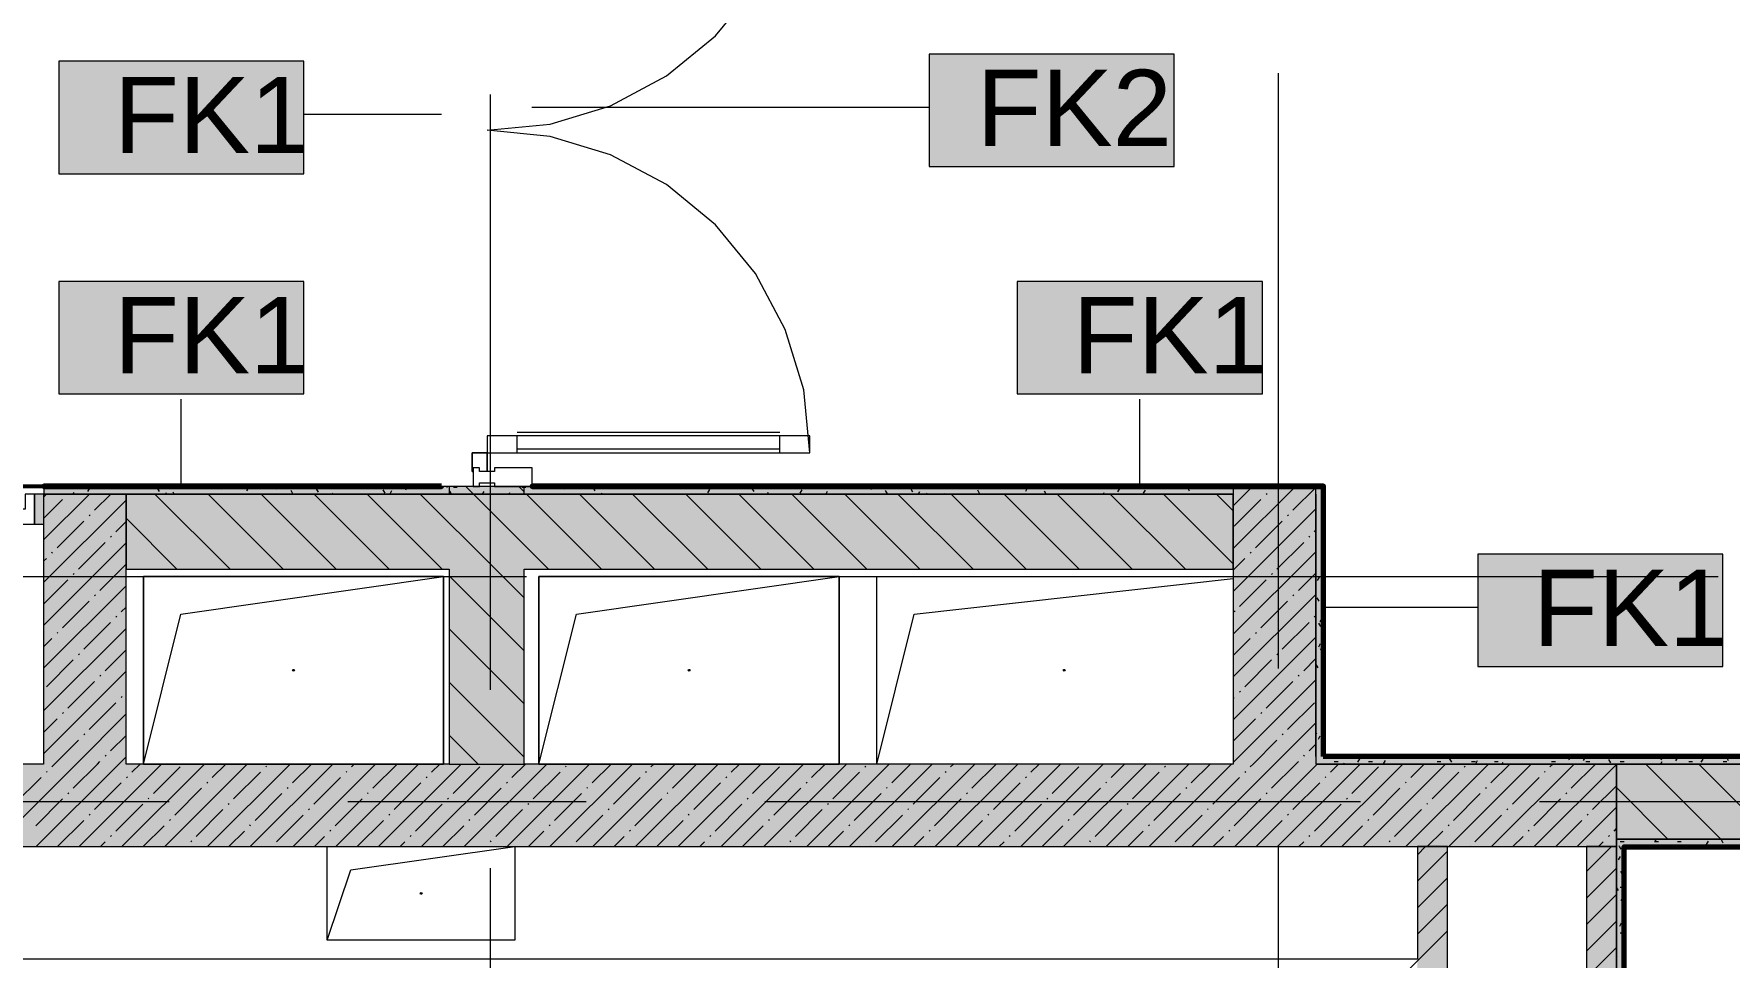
# Model space of a CAD drawing. Header units: millimetres. Extents: x -3817 to 677485, y -22715 to 103890.
# Drawn here: x 424672 to 429189, y 12004 to 14466 of the extents above; entities that cross this region are included whole.
import ezdxf

# ---------------------------------------------------------------- set-up
doc = ezdxf.new("R2010")
doc.units = ezdxf.units.MM
doc.layers.add('PDF _Геометрия', color=7, linetype='Continuous', true_color=0x1d1d1d)
doc.layers.add('PDF _Сплошная заливка', color=7, linetype='Continuous', true_color=0xffffff)
doc.layers.add('PDF _Текст', color=7, linetype='Continuous')
doc.styles.add('PDF GOST-Common', font='arial.ttf')

msp = doc.modelspace()

# ---------------------------------------------------------------- hatches: boundary and pattern name
at = {"layer": 'PDF _Сплошная заливка', "transparency": 33554559}
h = msp.add_hatch(color=256, dxfattribs=at)
h.paths.add_polyline_path([(425778.6, 13239), (425978.6, 13239), (425978.6, 13259), (425778.6, 13259)], flags=0)
h.paths.add_polyline_path([(425778.6, 15159), (425978.6, 15159), (425978.6, 15319), (425778.6, 15319), (425778.6, 15309)], flags=0)
h = msp.add_hatch(color=256, dxfattribs=at)
h.paths.add_polyline_path([(427867.6, 13239), (427867.6, 13259), (424698.8, 13259), (424698.8, 13239), (427370.9, 13239)], flags=0)
h.paths.add_polyline_path([(423998.8, 13239), (423998.8, 13259), (423818.6, 13259), (423818.6, 13239)], flags=0)
for points in [[(424917.6, 12519), (424917.6, 13239), (424698.8, 13239), (424698.8, 12519), (424785, 12519)], [(427370.9, 13039), (427867.6, 13039), (427867.6, 13239), (424917.6, 13239), (424917.6, 13039), (425978.6, 13039)], [(424785, 12299), (428888.6, 12299), (428888.6, 12519), (421488.6, 12519), (421488.6, 12299), (422199.1, 12299)], [(428358.6, 7319), (428438.6, 7319), (428438.6, 12299), (428358.6, 12299), (428358.6, 10137.9)], [(428808.6, 7319), (428888.6, 7319), (428888.6, 12299), (428808.6, 12299), (428808.6, 10137.9)], [(428888.6, 7078), (428908.6, 7078), (428908.6, 12299), (428888.6, 12299), (428888.6, 7079)]]:
    msp.add_hatch(color=256, dxfattribs=at).paths.add_polyline_path(points)
h = msp.add_hatch(color=256, dxfattribs=at)
h.paths.add_polyline_path([(433154.7, 12519), (433154.7, 12539), (432373.6, 12539), (432373.6, 12519), (432542.6, 12519)], flags=0)
h.paths.add_polyline_path([(434628.6, 12519), (434628.6, 12539), (433388.6, 12539), (433388.6, 12519), (434408.6, 12519)], flags=0)
h.paths.add_polyline_path([(430923.6, 12519), (430923.6, 12539), (428087.6, 12539), (428087.6, 12519), (429956.7, 12519)], flags=0)
h = msp.add_hatch(color=256, dxfattribs=at)
h.paths.add_polyline_path([(434388.6, 12319), (434408.6, 12319), (434408.6, 12519), (432373.6, 12519), (432373.6, 12319), (433388.6, 12319)], flags=0)
h.paths.add_polyline_path([(429956.7, 12319), (430923.6, 12319), (430923.6, 12519), (428888.6, 12519), (428888.6, 12319)], flags=0)
h = msp.add_hatch(color=256, dxfattribs=at)
h.paths.add_polyline_path([(432542.6, 12299), (434388.6, 12299), (434388.6, 12319), (432373.6, 12319), (432373.6, 12299)], flags=0)
h.paths.add_polyline_path([(428908.6, 12299), (430923.6, 12299), (430923.6, 12319), (428888.6, 12319), (428888.6, 12299)], flags=0)

# ---------------------------------------------------------------- linework, layer by layer
at = {"layer": 'PDF _Геометрия', "color": 253, "lineweight": 9, "true_color": 0xaaaaaa}
msp.add_lwpolyline([(428468.6, 15302), (428468.6, 15299), (428468.6, 14824), (428591.6, 14840.2), (428706.1, 14887.6), (428804.5, 14963.1), (428880, 15061.5), (428927.5, 15176.1), (428943.6, 15299, 0.414213), (429843.6, 14399), (429843.6, 15299), (429893.6, 15299), (429893.6, 15302)], format="xyb", dxfattribs=at)
for points in [[(425842.6, 13299), (425839.6, 13299), (425839.6, 13349), (425879.6, 13349), (426739.6, 13349), (426723.1, 13516.8), (426674.2, 13678.1), (426594.7, 13826.8), (426487.8, 13957.1), (426357.4, 14064.1), (426208.7, 14143.5), (426047.4, 14192.5), (425879.6, 14209), (426047.4, 14225.5), (426208.7, 14274.5), (426357.4, 14353.9), (426487.8, 14460.9), (426594.7, 14591.2), (426674.2, 14739.9), (426723.1, 14901.2), (426739.6, 15069), (425879.6, 15069), (425879.6, 15119)], [(427988.6, 12773.8), (427988.6, 14361.3)], [(425888.6, 12717.2), (425888.6, 14304.7)], [(426659.6, 13403), (425959.6, 13403)], [(425959.6, 13349), (425959.6, 13394)], [(426659.6, 13349), (426659.6, 13394)], [(425879.6, 13299), (425879.6, 13349)], [(426659.6, 13359), (425959.6, 13359)], [(424397.2, 13019), (425984.7, 13019)], [(426461, 13019), (427096, 13019)], [(427572.2, 13019), (429159.7, 13019)], [(423444.7, 12419), (425032.2, 12419)], [(425508.5, 12419), (426143.5, 12419)], [(426619.7, 12419), (428207.2, 12419)], [(428683.5, 12419), (429318.5, 12419)], [(427988.6, 11662.5), (427988.6, 12297.5)], [(425888.6, 11605.9), (425888.6, 12240.9)]]:
    msp.add_lwpolyline(points, dxfattribs=at)
at = {"layer": 'PDF _Геометрия', "color": 7, "lineweight": 9}
for points in [[(427710.3, 14412.3), (427057.2, 14412.3), (427057.2, 14112.3), (427710.3, 14112.3)], [(425391.3, 14393.4), (424738.1, 14393.4), (424738.1, 14093.4), (425391.3, 14093.4)], [(425391.3, 13806.1), (424738.1, 13806.1), (424738.1, 13506.1), (425391.3, 13506.1)], [(427945.3, 13806.1), (427292.2, 13806.1), (427292.2, 13506.1), (427945.3, 13506.1)], [(429172.2, 13078.9), (428519.1, 13078.9), (428519.1, 12778.9), (429172.2, 12778.9)], [(425763.6, 13019), (425763.6, 12519), (424963.6, 12519), (424963.6, 13019)], [(425763.6, 13019), (424963.6, 13019), (424963.6, 12519), (425763.6, 12519)], [(426817.6, 13019), (426817.6, 12519), (426017.6, 12519), (426017.6, 13019)], [(426817.6, 13019), (426017.6, 13019), (426017.6, 12519), (426817.6, 12519)], [(425953.6, 12299), (425953.6, 12049), (425453.6, 12049), (425453.6, 12299)], [(428888.6, 12319), (430923.6, 12319)]]:
    msp.add_lwpolyline(points, close=True, dxfattribs=at)
for points in [[(425758.1, 14251.5), (425391.3, 14251.5)], [(425999.1, 14270.4), (427057.2, 14270.4)], [(425064.7, 13259.5), (425064.7, 13492.2)], [(427618.7, 13259.5), (427618.7, 13492.2)], [(427867.6, 13259), (427867.6, 13239)], [(428087.6, 13239), (428087.6, 13106.5), (428087.6, 12539), (428087.6, 13106.5), (428087.6, 13239), (428087.6, 13259)], [(424963.6, 12519), (425063.6, 12919), (425763.6, 13019)], [(426017.6, 12519), (426117.6, 12919), (426817.6, 13019)], [(427867.6, 12519), (426917.6, 12519), (426917.6, 13019), (427867.6, 13019)], [(426917.6, 12519), (427017.6, 12919), (427867.6, 13013.4)], [(428108.1, 12937), (428519.1, 12937)], [(425778.6, 12519), (425978.6, 12519)], [(428087.6, 12539), (428087.6, 12519), (428888.6, 12519), (430923.6, 12519), (428888.6, 12519), (428087.6, 12519)], [(430923.6, 12539), (428108.6, 12539)], [(425453.6, 12049), (425516.1, 12236.5), (425953.6, 12299)], [(428908.6, 12299), (430923.6, 12299)]]:
    msp.add_lwpolyline(points, dxfattribs=at)
at = {"layer": 'PDF _Геометрия', "color": 253, "lineweight": 9, "true_color": 0xaaaaaa}
for points in [[(425879.6, 13394), (425879.6, 13349), (426739.6, 13349), (426739.6, 13394), (425879.6, 13394), (425879.6, 13349), (426739.6, 13349), (426739.6, 13394)], [(425879.6, 13349), (425839.6, 13349), (425839.6, 13299), (425842.6, 13299), (425839.6, 13299), (425839.6, 13349), (425879.6, 13349), (425879.6, 13299)]]:
    msp.add_lwpolyline(points, close=True, dxfattribs=at)
at = {"layer": 'PDF _Геометрия', "color": 253, "lineweight": 13, "true_color": 0xaaaaaa}
msp.add_lwpolyline([(425842.6, 13299), (425839.6, 13299), (425839.6, 13349), (425879.6, 13349), (425879.6, 13299), (425859.6, 13299)], dxfattribs=at)
at = {"layer": 'PDF _Геометрия', "color": 7, "lineweight": 20}
msp.add_lwpolyline([(425859.6, 13259), (425859.6, 13269), (425899.6, 13269), (425899.6, 13259), (425999.6, 13259), (425999.6, 13309), (425899.6, 13309), (425899.6, 13299), (425859.6, 13299), (425859.6, 13309), (425842.6, 13309), (425842.6, 13259)], close=True, dxfattribs=at)
at = {"layer": 'PDF _Геометрия', "color": 9, "lineweight": 9, "true_color": 0xc0c0c0}
for points in [[(423998.8, 13159), (424697.6, 13159), (424697.6, 12519), (423818.6, 12519), (423818.6, 13239), (423818.6, 13159), (423998.8, 13159), (423998.8, 13239)], [(424088.8, 13259), (424698.8, 13259), (424698.8, 13239)], [(428087.6, 13259), (427867.6, 13259), (424698.8, 13259), (424698.8, 13239), (427867.6, 13239), (427867.6, 12519), (425978.6, 12519), (425978.6, 13039), (427867.6, 13039), (427867.6, 13239), (424917.6, 13239), (424917.6, 13039), (425778.6, 13039), (425778.6, 12519), (424917.6, 12519), (424917.6, 13239), (424697.6, 13239)], [(428107.6, 12540), (428107.6, 13259), (428087.6, 13259), (427867.6, 13259)], [(428048.6, 7091), (428048.6, 7079), (428868.6, 7079), (428868.6, 7099), (428888.6, 7099), (428888.6, 7319), (428888.6, 12299), (428808.6, 12299), (428808.6, 7319), (428438.6, 7319), (428438.6, 12299), (428358.6, 12299), (428358.6, 11999), (421568.6, 11999), (421568.6, 12299), (428888.6, 12299), (428888.6, 12519), (428888.6, 12319), (428888.6, 12299), (428888.6, 7079)], [(428888.6, 7078), (428908.6, 7078), (428908.6, 12299)]]:
    msp.add_lwpolyline(points, dxfattribs=at)
at = {"layer": 'PDF _Геометрия', "color": 231, "lineweight": 53, "true_color": 0xff80c0}
for points in [[(424088.8, 13260), (424698.8, 13260)], [(424698.8, 13259), (424088.8, 13259)]]:
    msp.add_lwpolyline(points, dxfattribs=at)
at = {"layer": 'PDF _Геометрия', "color": 253, "lineweight": 13, "true_color": 0xaaaaaa}
for points in [[(424648.8, 13239), (424648.8, 13199), (424638.8, 13199), (424638.8, 13159), (424673.8, 13159), (424673.8, 13239)], [(424673.8, 13159), (424698.8, 13159), (424698.8, 13239), (424673.8, 13239)]]:
    msp.add_lwpolyline(points, close=True, dxfattribs=at)
at = {"layer": 'PDF _Геометрия', "lineweight": 9}
for points in [[(424697.6, 13116.8), (424819.9, 13239)], [(424698.8, 13231.9), (424705.8, 13239)], [(424762.2, 13238.4), (424762.8, 13239)], [(424833.5, 13195.6), (424876.9, 13239)], [(425194.5, 13039), (424994.5, 13239)], [(425335.9, 13039), (425135.9, 13239)], [(425477.3, 13039), (425277.3, 13239)], [(425618.8, 13039), (425418.8, 13239)], [(425760.2, 13039), (425560.2, 13239)], [(425978.6, 12962), (425901.6, 13039), (425701.6, 13239)], [(426043, 13039), (425843, 13239), (425823, 13259)], [(425978.6, 13244.8), (425964.5, 13259)], [(426184.5, 13039), (425984.5, 13239)], [(426325.9, 13039), (426125.9, 13239)], [(426467.3, 13039), (426267.3, 13239)], [(426608.7, 13039), (426408.7, 13239)], [(426750.1, 13039), (426550.1, 13239)], [(426891.6, 13039), (426691.6, 13239)], [(427033, 13039), (426833, 13239)], [(427174.4, 13039), (426974.4, 13239)], [(427315.8, 13039), (427115.8, 13239)], [(427457.2, 13039), (427257.2, 13239)], [(427598.7, 13039), (427398.7, 13239)], [(427740.1, 13039), (427540.1, 13239)], [(427867.6, 13052.9), (427681.5, 13239)], [(427867.6, 13194.3), (427822.9, 13239)], [(427867.6, 13207.4), (427919.2, 13259)], [(427867.6, 13093.4), (428033.3, 13259)], [(427955.6, 13238.4), (427958, 13240.8)], [(427969.9, 13252.6), (427976.2, 13259)], [(428026.9, 13195.6), (428087.6, 13256.4)], [(424697.6, 13002.7), (424917.6, 13222.7)], [(424698.8, 13174.9), (424748, 13224.1)], [(427867.6, 12979.3), (428087.6, 13199.3)], [(427870.1, 13152.9), (427941.4, 13224.1)], [(424733.7, 13095.8), (424805, 13167.1)], [(424819.3, 13181.4), (424821.6, 13183.7)], [(424890.5, 13138.6), (424917.6, 13165.7)], [(425053.1, 13039), (424917.6, 13174.4)], [(427927.1, 13095.8), (427998.4, 13167.1)], [(428012.6, 13181.4), (428015, 13183.7)], [(424697.6, 12888.7), (424917.6, 13108.7)], [(424790.7, 13038.8), (424862, 13110.1)], [(424876.3, 13124.3), (424878.7, 13126.7)], [(427984.1, 13038.8), (428055.4, 13110.1)], [(428069.7, 13124.3), (428072, 13126.7)], [(428083.9, 13138.6), (428087.6, 13142.3)], [(424697.6, 13059.7), (424705.2, 13067.3)], [(424719.5, 13081.6), (424721.8, 13083.9)], [(427867.6, 12865.3), (428087.6, 13085.3)], [(427867.6, 13036.4), (427898.6, 13067.3)], [(427912.8, 13081.6), (427915.2, 13083.9)], [(424697.6, 12945.7), (424762.2, 13010.3)], [(424776.5, 13024.5), (424778.9, 13026.9)], [(424847.8, 12981.8), (424917.6, 13051.6)], [(425978.6, 12820.6), (425778.6, 13020.6)], [(427884.3, 12939), (427955.6, 13010.3)], [(427969.9, 13024.5), (427972.2, 13026.9)], [(428041.2, 12981.8), (428087.6, 13028.3)], [(424697.6, 12774.6), (424917.6, 12994.6)], [(424833.5, 12967.5), (424835.9, 12969.9)], [(427867.6, 12751.2), (428087.6, 12971.2)], [(428026.9, 12967.5), (428029.3, 12969.9)], [(424748, 12882), (424819.3, 12953.3)], [(424904.8, 12924.8), (424917.6, 12937.6)], [(427870.1, 12924.8), (427872.4, 12927.1)], [(427941.4, 12882), (428012.6, 12953.3)], [(424697.6, 12660.6), (424917.6, 12880.6)], [(424805, 12825), (424876.3, 12896.2)], [(424890.5, 12910.5), (424892.9, 12912.9)], [(425978.6, 12679.1), (425778.6, 12879.1)], [(427998.4, 12825), (428069.7, 12896.2)], [(428083.9, 12910.5), (428086.3, 12912.9)], [(424697.6, 12831.6), (424719.5, 12853.5)], [(424733.7, 12867.7), (424736.1, 12870.1)], [(427867.6, 12637.2), (428087.6, 12857.2)], [(427867.6, 12808.3), (427912.8, 12853.5)], [(427927.1, 12867.7), (427929.5, 12870.1)], [(424705.2, 12725.2), (424776.5, 12796.5)], [(424790.7, 12810.7), (424793.1, 12813.1)], [(424862, 12767.9), (424917.6, 12823.5)], [(427898.6, 12725.2), (427969.9, 12796.5)], [(427984.1, 12810.7), (427986.5, 12813.1)], [(428055.4, 12767.9), (428087.6, 12800.2)], [(424697.6, 12546.5), (424917.6, 12766.5)], [(424762.2, 12668.1), (424833.5, 12739.4)], [(424847.8, 12753.7), (424850.1, 12756.1)], [(427867.6, 12523.1), (428087.6, 12743.1)], [(427955.6, 12668.1), (428026.9, 12739.4)], [(428041.2, 12753.7), (428043.5, 12756.1)], [(424904.8, 12696.7), (424907.2, 12699)], [(425978.6, 12537.7), (425778.6, 12737.7)], [(427867.6, 12694.2), (427870.1, 12696.7)], [(427884.3, 12710.9), (427886.7, 12713.3)], [(424564.2, 12299), (424784.2, 12519), (424917.6, 12652.5)], [(424748, 12653.9), (424750.4, 12656.3)], [(424819.3, 12611.1), (424890.5, 12682.4)], [(427941.4, 12653.9), (427943.7, 12656.3)], [(428012.6, 12611.1), (428083.9, 12682.4)], [(424697.6, 12603.5), (424733.7, 12639.6)], [(427757.5, 12299), (427977.5, 12519), (428087.6, 12629.1)], [(427867.6, 12580.2), (427927.1, 12639.6)], [(424719.5, 12511.3), (424727.1, 12519), (424790.7, 12582.6)], [(424805, 12596.9), (424807.4, 12599.2)], [(424876.3, 12554.1), (424917.6, 12595.4)], [(425855.9, 12519), (425778.6, 12596.3)], [(427912.8, 12511.3), (427920.5, 12519), (427984.1, 12582.6)], [(427998.4, 12596.9), (428000.8, 12599.2)], [(428069.7, 12554.1), (428087.6, 12572.1)], [(424678.2, 12299), (424898.2, 12519), (424917.6, 12538.4)], [(424776.5, 12454.3), (424841.2, 12519), (424847.8, 12525.6)], [(424792.3, 12299), (425012.3, 12519)], [(424862, 12539.8), (424864.4, 12542.2)], [(424906.3, 12299), (425126.3, 12519)], [(424933.3, 12497.1), (424955.2, 12519)], [(425020.4, 12299), (425240.4, 12519)], [(425134.4, 12299), (425354.4, 12519)], [(425147.2, 12482.8), (425183.3, 12519)], [(425248.5, 12299), (425468.5, 12519)], [(425289.7, 12511.3), (425292.1, 12513.7)], [(425361, 12468.6), (425411.4, 12519)], [(425362.5, 12299), (425582.5, 12519)], [(425476.6, 12299), (425696.6, 12519)], [(425517.8, 12511.3), (425525.5, 12519)], [(425574.8, 12454.3), (425639.5, 12519)], [(425590.6, 12299), (425810.6, 12519)], [(425704.7, 12299), (425924.7, 12519)], [(425731.7, 12497.1), (425753.6, 12519)], [(425818.7, 12299), (426038.7, 12519)], [(425932.8, 12299), (426152.8, 12519)], [(425945.5, 12482.8), (425981.7, 12519)], [(426046.8, 12299), (426266.8, 12519)], [(426088.1, 12511.3), (426090.4, 12513.7)], [(426159.3, 12468.6), (426209.8, 12519)], [(426160.9, 12299), (426380.9, 12519)], [(426274.9, 12299), (426494.9, 12519)], [(426316.2, 12511.3), (426323.8, 12519)], [(426373.2, 12454.3), (426437.9, 12519)], [(426389, 12299), (426609, 12519)], [(426503, 12299), (426723, 12519)], [(426530, 12497.1), (426551.9, 12519)], [(426617.1, 12299), (426837.1, 12519)], [(426731.1, 12299), (426951.1, 12519)], [(426743.8, 12482.8), (426780, 12519)], [(426845.2, 12299), (427065.2, 12519)], [(426886.4, 12511.3), (426888.8, 12513.7)], [(426957.7, 12468.6), (427008.1, 12519)], [(426959.2, 12299), (427179.2, 12519)], [(427073.3, 12299), (427293.3, 12519)], [(427114.5, 12511.3), (427122.2, 12519)], [(427171.5, 12454.3), (427236.2, 12519)], [(427187.3, 12299), (427407.3, 12519)], [(427301.4, 12299), (427521.3, 12519)], [(427328.3, 12497.1), (427350.3, 12519)], [(427415.4, 12299), (427635.4, 12519)], [(427529.4, 12299), (427749.4, 12519)], [(427542.2, 12482.8), (427578.4, 12519)], [(427643.5, 12299), (427863.5, 12519)], [(427684.7, 12511.3), (427687.1, 12513.7)], [(427756, 12468.6), (427806.5, 12519)], [(427871.6, 12299), (428091.6, 12519)], [(427969.9, 12454.3), (428034.6, 12519), (428041.2, 12525.6)], [(427985.6, 12299), (428205.6, 12519)], [(428055.4, 12539.8), (428057.8, 12542.2)], [(428099.7, 12299), (428319.7, 12519)], [(428126.7, 12497.1), (428148.6, 12519)], [(428213.7, 12299), (428433.7, 12519)], [(428327.8, 12299), (428547.8, 12519)], [(428340.5, 12482.8), (428376.7, 12519)], [(428441.8, 12299), (428661.8, 12519)], [(428483.1, 12511.3), (428485.5, 12513.7)], [(428554.4, 12468.6), (428604.8, 12519)], [(428555.9, 12299), (428775.9, 12519)], [(428669.9, 12299), (428888.6, 12517.7)], [(428711.2, 12511.3), (428718.9, 12519)], [(428768.2, 12454.3), (428832.9, 12519)], [(429167.2, 12319), (428967.2, 12519)], [(429308.6, 12319), (429108.6, 12519)], [(424619.7, 12411.5), (424691, 12482.8)], [(424705.2, 12497.1), (424707.6, 12499.4)], [(424833.5, 12397.3), (424904.8, 12468.6)], [(424919.1, 12482.8), (424921.4, 12485.2)], [(424990.3, 12440), (425061.6, 12511.3)], [(425132.9, 12468.6), (425135.3, 12470.9)], [(425204.2, 12425.8), (425275.5, 12497.1)], [(425418, 12411.5), (425489.3, 12482.8)], [(425503.6, 12497.1), (425505.9, 12499.4)], [(425631.9, 12397.3), (425703.1, 12468.6)], [(425717.4, 12482.8), (425719.8, 12485.2)], [(425788.7, 12440), (425860, 12511.3)], [(425931.2, 12468.6), (425933.6, 12470.9)], [(426002.5, 12425.8), (426073.8, 12497.1)], [(426216.4, 12411.5), (426287.6, 12482.8)], [(426301.9, 12497.1), (426304.3, 12499.4)], [(426430.2, 12397.3), (426501.5, 12468.6)], [(426515.7, 12482.8), (426518.1, 12485.2)], [(426587, 12440), (426658.3, 12511.3)], [(426729.6, 12468.6), (426732, 12470.9)], [(426800.9, 12425.8), (426872.1, 12497.1)], [(427014.7, 12411.5), (427086, 12482.8)], [(427100.2, 12497.1), (427102.6, 12499.4)], [(427228.6, 12397.3), (427299.8, 12468.6)], [(427314.1, 12482.8), (427316.5, 12485.2)], [(427385.4, 12440), (427456.7, 12511.3)], [(427527.9, 12468.6), (427530.3, 12470.9)], [(427599.2, 12425.8), (427670.5, 12497.1)], [(427813.1, 12411.5), (427884.3, 12482.8)], [(427898.6, 12497.1), (427901, 12499.4)], [(428026.9, 12397.3), (428098.2, 12468.6)], [(428112.4, 12482.8), (428114.8, 12485.2)], [(428183.7, 12440), (428255, 12511.3)], [(428326.3, 12468.6), (428328.6, 12470.9)], [(428397.6, 12425.8), (428468.8, 12497.1)], [(428611.4, 12411.5), (428682.7, 12482.8)], [(428696.9, 12497.1), (428699.3, 12499.4)], [(424676.7, 12354.5), (424748, 12425.8)], [(424762.2, 12440), (424764.6, 12442.4)], [(424976.1, 12425.8), (424978.4, 12428.2)], [(425047.4, 12383), (425118.6, 12454.3)], [(425261.2, 12368.8), (425332.5, 12440)], [(425346.7, 12454.3), (425349.1, 12456.7)], [(425475, 12354.5), (425546.3, 12425.8)], [(425560.6, 12440), (425563, 12442.4)], [(425774.4, 12425.8), (425776.8, 12428.2)], [(425845.7, 12383), (425917, 12454.3)], [(426059.5, 12368.8), (426130.8, 12440)], [(426145.1, 12454.3), (426147.5, 12456.7)], [(426273.4, 12354.5), (426344.7, 12425.8)], [(426358.9, 12440), (426361.3, 12442.4)], [(426572.8, 12425.8), (426575.1, 12428.2)], [(426644, 12383), (426715.3, 12454.3)], [(426857.9, 12368.8), (426929.2, 12440)], [(426943.4, 12454.3), (426945.8, 12456.7)], [(427071.7, 12354.5), (427143, 12425.8)], [(427157.3, 12440), (427159.6, 12442.4)], [(427371.1, 12425.8), (427373.5, 12428.2)], [(427442.4, 12383), (427513.7, 12454.3)], [(427656.2, 12368.8), (427727.5, 12440)], [(427741.8, 12454.3), (427744.1, 12456.7)], [(427870.1, 12354.5), (427941.4, 12425.8)], [(427955.6, 12440), (427958, 12442.4)], [(428169.5, 12425.8), (428171.8, 12428.2)], [(428240.7, 12383), (428312, 12454.3)], [(428454.6, 12368.8), (428525.9, 12440)], [(428540.1, 12454.3), (428542.5, 12456.7)], [(428668.4, 12354.5), (428739.7, 12425.8)], [(428754, 12440), (428756.3, 12442.4)], [(428825.2, 12397.3), (428888.6, 12460.7)], [(429025.8, 12319), (428888.6, 12456.1)], [(424819.3, 12383), (424821.6, 12385.4)], [(424890.5, 12340.3), (424961.8, 12411.5)], [(425104.4, 12326), (425175.7, 12397.3)], [(425189.9, 12411.5), (425192.3, 12413.9)], [(425318.2, 12311.7), (425389.5, 12383)], [(425403.8, 12397.3), (425406.1, 12399.6)], [(425617.6, 12383), (425620, 12385.4)], [(425688.9, 12340.3), (425760.2, 12411.5)], [(425902.7, 12326), (425974, 12397.3)], [(425988.3, 12411.5), (425990.6, 12413.9)], [(426116.6, 12311.7), (426187.9, 12383)], [(426202.1, 12397.3), (426204.5, 12399.6)], [(426415.9, 12383), (426418.3, 12385.4)], [(426487.2, 12340.3), (426558.5, 12411.5)], [(426701.1, 12326), (426772.4, 12397.3)], [(426786.6, 12411.5), (426789, 12413.9)], [(426914.9, 12311.7), (426986.2, 12383)], [(427000.5, 12397.3), (427002.8, 12399.6)], [(427214.3, 12383), (427216.7, 12385.4)], [(427285.6, 12340.3), (427356.9, 12411.5)], [(427499.4, 12326), (427570.7, 12397.3)], [(427585, 12411.5), (427587.3, 12413.9)], [(427713.3, 12311.7), (427784.5, 12383)], [(427798.8, 12397.3), (427801.2, 12399.6)], [(428012.6, 12383), (428015, 12385.4)], [(428083.9, 12340.3), (428155.2, 12411.5)], [(428297.8, 12326), (428369, 12397.3)], [(428383.3, 12411.5), (428385.7, 12413.9)], [(428511.6, 12311.7), (428582.9, 12383)], [(428597.1, 12397.3), (428599.5, 12399.6)], [(428784, 12299), (428888.6, 12403.7)], [(428811, 12383), (428813.4, 12385.4)], [(424735.2, 12299), (424805, 12368.8)], [(424963.3, 12299), (425018.8, 12354.5)], [(425033.1, 12368.8), (425035.5, 12371.1)], [(425191.4, 12299), (425232.7, 12340.3)], [(425246.9, 12354.5), (425249.3, 12356.9)], [(425460.8, 12340.3), (425463.2, 12342.6)], [(425533.6, 12299), (425603.3, 12368.8)], [(425761.7, 12299), (425817.2, 12354.5)], [(425831.4, 12368.8), (425833.8, 12371.1)], [(425989.8, 12299), (426031, 12340.3)], [(426045.3, 12354.5), (426047.7, 12356.9)], [(426259.1, 12340.3), (426261.5, 12342.6)], [(426331.9, 12299), (426401.7, 12368.8)], [(426560, 12299), (426615.5, 12354.5)], [(426629.8, 12368.8), (426632.2, 12371.1)], [(426788.1, 12299), (426829.4, 12340.3)], [(426843.6, 12354.5), (426846, 12356.9)], [(427057.5, 12340.3), (427059.8, 12342.6)], [(427130.3, 12299), (427200, 12368.8)], [(427358.4, 12299), (427413.9, 12354.5)], [(427428.1, 12368.8), (427430.5, 12371.1)], [(427586.5, 12299), (427627.7, 12340.3)], [(427642, 12354.5), (427644.4, 12356.9)], [(427855.8, 12340.3), (427858.2, 12342.6)], [(427928.6, 12299), (427998.4, 12368.8)], [(428156.7, 12299), (428212.2, 12354.5)], [(428226.5, 12368.8), (428228.9, 12371.1)], [(428384.8, 12299), (428426.1, 12340.3)], [(428440.3, 12354.5), (428442.7, 12356.9)], [(428654.2, 12340.3), (428656.5, 12342.6)], [(428727, 12299), (428796.7, 12368.8)], [(428882.3, 12340.3), (428888.6, 12346.6)], [(424849.3, 12299), (424862, 12311.7)], [(424876.3, 12326), (424878.7, 12328.4)], [(425090.1, 12311.7), (425092.5, 12314.1)], [(425305.5, 12299), (425306.3, 12299.9)], [(425419.5, 12299), (425446.5, 12326)], [(425647.6, 12299), (425660.4, 12311.7)], [(425674.6, 12326), (425677, 12328.4)], [(425888.5, 12311.7), (425890.8, 12314.1)], [(426103.8, 12299), (426104.7, 12299.9)], [(426217.9, 12299), (426244.9, 12326)], [(426446, 12299), (426458.7, 12311.7)], [(426473, 12326), (426475.3, 12328.4)], [(426686.8, 12311.7), (426689.2, 12314.1)], [(426902.2, 12299), (426903, 12299.9)], [(427016.2, 12299), (427043.2, 12326)], [(427244.3, 12299), (427257.1, 12311.7)], [(427271.3, 12326), (427273.7, 12328.4)], [(427485.2, 12311.7), (427487.5, 12314.1)], [(427700.5, 12299), (427701.4, 12299.9)], [(427814.6, 12299), (427841.6, 12326)], [(428042.7, 12299), (428055.4, 12311.7)], [(428069.7, 12326), (428072, 12328.4)], [(428283.5, 12311.7), (428285.9, 12314.1)], [(428358.6, 12277.2), (428380.4, 12299)], [(428358.6, 12206.5), (428438.6, 12286.5)], [(428498.9, 12299), (428499.7, 12299.9)], [(428612.9, 12299), (428639.9, 12326)], [(428808.6, 12232.2), (428875.4, 12299)], [(428841, 12299), (428853.8, 12311.7)], [(428868, 12326), (428870.4, 12328.4)], [(428808.6, 12161.5), (428888.6, 12241.5)], [(428358.6, 12135.8), (428438.6, 12215.8)], [(428808.6, 12090.8), (428888.6, 12170.8)], [(428358.6, 12065.1), (428438.6, 12145.1)], [(428283.3, 11919), (428358.6, 11994.4), (428438.6, 12074.4)], [(428808.6, 12020.1), (428888.6, 12100.1)], [(428808.6, 11949.4), (428888.6, 12029.4)]]:
    msp.add_lwpolyline(points, dxfattribs=at)
at = {"layer": 'PDF _Геометрия', "color": 231, "lineweight": 70, "true_color": 0xff80c0}
msp.add_lwpolyline([(425757.6, 13260), (424698.8, 13260), (424698.8, 13259), (425757.6, 13259)], close=True, dxfattribs=at)
at = {"layer": 'PDF _Геометрия', "color": 253, "lineweight": 9, "true_color": 0x9b9b9b}
for points in [[(424723.2, 13257.6), (424733.3, 13257.6)], [(424778.4, 13243.4), (424775.8, 13239)], [(424784.2, 13257.6), (424794.2, 13257.6)], [(424820, 13254.6), (424815, 13245.9)], [(424857.7, 13259), (424856.6, 13257)], [(424897, 13253.1), (424893.6, 13259)], [(424928.1, 13259), (424924.6, 13253)], [(424936.6, 13257.6), (424946.6, 13257.6)], [(424965.1, 13257.2), (424964, 13259)], [(425006.7, 13246), (425001.7, 13254.7)], [(425024.1, 13242.3), (425022.2, 13239)], [(425028, 13257.6), (425038.1, 13257.6)], [(425045.9, 13239), (425043.3, 13243.6)], [(425119.4, 13257.6), (425129.5, 13257.6)], [(425142.8, 13254.2), (425140, 13259)], [(425174.5, 13259), (425170.4, 13251.9)], [(425243.4, 13256.5), (425238.4, 13247.8)], [(425302.3, 13257.6), (425312.4, 13257.6)], [(425320.5, 13251.2), (425316, 13259)], [(425362.1, 13240), (425357.1, 13248.8)], [(425393.8, 13257.6), (425403.8, 13257.6)], [(425430.1, 13244.1), (425425.1, 13252.8)], [(425454.7, 13257.6), (425464.8, 13257.6)], [(425468.3, 13239), (425466.7, 13241.7)], [(425607.8, 13241.1), (425602.8, 13249.9)], [(425607.1, 13257.6), (425617.2, 13257.6)], [(425625.2, 13247.2), (425620.5, 13239)], [(425666.9, 13258.4), (425661.8, 13249.7)], [(425698.6, 13257.6), (425708.6, 13257.6)], [(425772.8, 13259), (425771.5, 13256.8)], [(425785, 13239), (425780.5, 13246.9)], [(425790, 13257.6), (425800.1, 13257.6)], [(425871, 13246.1), (425866.8, 13239)], [(425890.6, 13239), (425890.2, 13239.8)], [(425939, 13242.1), (425937.2, 13239)], [(425972.9, 13257.6), (425982.9, 13257.6)], [(426019.2, 13259), (426017.2, 13255.7)], [(426064.3, 13257.6), (426074.4, 13257.6)], [(426089.6, 13259), (426085.3, 13251.6)], [(426125.3, 13257.6), (426135.3, 13257.6)], [(426125.7, 13258.6), (426125.5, 13259)], [(426167.3, 13247.4), (426162.3, 13256.1)], [(426184.7, 13241), (426183.6, 13239)], [(426277.7, 13257.6), (426287.7, 13257.6)], [(426369.1, 13257.6), (426379.2, 13257.6)], [(426460.6, 13257.6), (426470.6, 13257.6)], [(426472.1, 13251), (426467.1, 13242.3)], [(426481.1, 13252.6), (426477.4, 13259)], [(426511.9, 13259), (426508.7, 13253.5)], [(426549.1, 13256.7), (426547.8, 13259)], [(426590.8, 13245.5), (426585.7, 13254.2)], [(426629.7, 13239), (426627.4, 13243.1)], [(426643.4, 13257.6), (426653.5, 13257.6)], [(426717.8, 13249.9), (426712.8, 13241.2)], [(426726.8, 13253.7), (426723.8, 13259)], [(426734.9, 13257.6), (426744.9, 13257.6)], [(426785.9, 13245.8), (426781.9, 13239)], [(426795.8, 13257.6), (426805.9, 13257.6)], [(426904.5, 13250.7), (426899.8, 13259)], [(426934.3, 13259), (426932.2, 13255.4)], [(426946.2, 13239.5), (426941.2, 13248.2)], [(426948.2, 13257.6), (426958.3, 13257.6)], [(427014.2, 13243.6), (427009.2, 13252.3)], [(427031.6, 13244.8), (427028.3, 13239)], [(427039.7, 13257.6), (427049.7, 13257.6)], [(427052.1, 13239), (427050.8, 13241.2)], [(427099.6, 13240.7), (427098.7, 13239)], [(427131.1, 13257.6), (427141.2, 13257.6)], [(427191.9, 13240.6), (427186.9, 13249.3)], [(427314, 13257.6), (427324.1, 13257.6)], [(427319, 13254.8), (427314, 13246.1)], [(427356.6, 13259), (427355.6, 13257.3)], [(427368.8, 13239), (427364.6, 13246.4)], [(427405.4, 13257.6), (427415.5, 13257.6)], [(427466.4, 13257.6), (427476.5, 13257.6)], [(427474.4, 13239), (427474.3, 13239.3)], [(427523.1, 13242.6), (427521, 13239)], [(427564.7, 13253.7), (427559.7, 13245)], [(427618.8, 13257.6), (427628.9, 13257.6)], [(427632.7, 13249.6), (427627.7, 13240.9)], [(427709.8, 13258.1), (427709.2, 13259)], [(427710.2, 13257.6), (427720.3, 13257.6)], [(427751.4, 13246.9), (427746.4, 13255.6)], [(427801.7, 13257.6), (427811.7, 13257.6)], [(428107.6, 13218.7), (428103.9, 13212.3)], [(428107.6, 13178.6), (428105.9, 13181.6)], [(428106.5, 13166.1), (428107.6, 13166.1)], [(428096.7, 13017), (428091.7, 13008.2)], [(428106.5, 13044.2), (428107.6, 13044.2)], [(428107.6, 12995.7), (428102.9, 13003.9)], [(428096.8, 12953.6), (428091.7, 12962.3)], [(428106.5, 12952.8), (428107.6, 12952.8)], [(428100.8, 12885.5), (428095.8, 12894.2)], [(428103.8, 12907.3), (428098.8, 12898.6)], [(428099.7, 12839.2), (428094.7, 12830.5)], [(428106.5, 12830.8), (428107.6, 12830.8)], [(428093.8, 12775.9), (428088.7, 12784.6)], [(428104.9, 12817.5), (428099.9, 12826.2)], [(428107.6, 12792), (428105.8, 12788.9)], [(428106.5, 12708.9), (428107.6, 12708.9)], [(428090.8, 12598.2), (428087.6, 12603.6)], [(428106.5, 12617.5), (428107.6, 12617.5)], [(428098.6, 12593.5), (428093.6, 12584.8)], [(428107.6, 12548.2), (428104.7, 12543.2)], [(428137, 12526), (428147, 12526)], [(428162.6, 12521.4), (428161.2, 12519)], [(428204.2, 12532.6), (428199.2, 12523.8)], [(428228.4, 12526), (428238.5, 12526)], [(428272.2, 12528.5), (428267.2, 12519.8)], [(428408.6, 12535.3), (428406.5, 12539)], [(428411.3, 12526), (428421.3, 12526)], [(428419.1, 12539), (428418.5, 12538)], [(428450.3, 12524.1), (428445.2, 12532.8)], [(428502.7, 12526), (428512.8, 12526)], [(428518, 12527.4), (428513.1, 12519)], [(428563.7, 12526), (428573.7, 12526)], [(428586, 12523.3), (428583.5, 12519)], [(428716.1, 12526), (428726.1, 12526)], [(428764, 12529.3), (428759, 12538)], [(428805.3, 12537.4), (428800.3, 12528.7)], [(428807.5, 12526), (428817.6, 12526)], [(428832.1, 12533.4), (428828.8, 12539)], [(428873.7, 12522.2), (428868.7, 12531)], [(428899, 12526), (428909, 12526)], [(428910.8, 12519), (428910.3, 12519.8)], [(429009.8, 12530.4), (429004.8, 12539)], [(429009.4, 12525.2), (429005.9, 12519)], [(429051.1, 12536.3), (429046.1, 12527.6)], [(429081.8, 12526), (429091.9, 12526)], [(429119.1, 12532.3), (429114.1, 12523.6)], [(429173.3, 12526), (429183.3, 12526)], [(429187.5, 12527.4), (429182.5, 12536.1)], [(428901.2, 12291.7), (428897, 12299), (428896.2, 12300.5)], [(428899, 12312.7), (428909, 12312.7)], [(428990.4, 12312.7), (429000.5, 12312.7)], [(428995.6, 12311.1), (428991.1, 12319)], [(429051.4, 12312.7), (429061.4, 12312.7)], [(429133.3, 12312.9), (429128.2, 12304.2)], [(429173.3, 12308.1), (429168.3, 12316.8)], [(428898.7, 12272.4), (428893.7, 12263.7)], [(428905.3, 12223.7), (428900.3, 12232.4)], [(428894.1, 12182.1), (428889.1, 12190.8)], [(428899, 12190.8), (428908.6, 12190.8)], [(428905.8, 12162.7), (428900.7, 12154)], [(428901.7, 12094.7), (428896.6, 12086)], [(428899, 12068.8), (428908.6, 12068.8)], [(428908.6, 12045.8), (428907.8, 12044.3)], [(428891.1, 12004.4), (428888.6, 12008.7)]]:
    msp.add_lwpolyline(points, dxfattribs=at)
at = {"layer": 'PDF _Геометрия', "color": 9, "lineweight": 9, "true_color": 0xc0c0c0}
msp.add_lwpolyline([(425978.6, 13239), (425978.6, 13259), (425778.6, 13259), (425778.6, 13239)], close=True, dxfattribs=at)
at = {"layer": 'PDF _Геометрия', "color": 231, "lineweight": 70, "true_color": 0xff80c0}
for points in [[(428108.6, 12539), (428108.6, 13259), (428108.6, 13260), (425999.6, 13260), (425999.6, 13259), (428107.6, 13259), (428107.6, 12539)], [(428107.6, 12540), (430923.6, 12540), (430923.6, 12539)], [(428908.6, 12299), (428908.6, 12298), (428908.6, 7078), (428909.6, 7078), (428909.6, 12298), (430923.6, 12298), (430923.6, 12299)]]:
    msp.add_lwpolyline(points, dxfattribs=at)
at = {"layer": 'PDF _Геометрия', "color": 231, "lineweight": 9, "true_color": 0xff80c0}
for points in [[(430923.6, 12539), (428107.6, 12539), (428107.6, 12540)], [(428107.6, 12539), (428108.6, 12539)], [(430923.6, 12299), (428908.6, 12299)]]:
    msp.add_lwpolyline(points, dxfattribs=at)
at = {"layer": 'PDF _Геометрия', "color": 7, "lineweight": 9}
for centre in [(425363.6, 12769), (426417.6, 12769), (427417.6, 12769), (425703.6, 12174)]:
    msp.add_circle(centre, 2.5, dxfattribs=at)
at = {"layer": 'PDF _Сплошная заливка', "lineweight": 9, "transparency": 33554559}
for points in [[(427710.3, 14412.3), (427057.2, 14412.3), (427710.3, 14112.3), (427057.2, 14112.3)], [(425391.3, 14393.4), (424738.1, 14393.4), (425391.3, 14093.4), (424738.1, 14093.4)], [(425391.3, 13806.1), (424738.1, 13806.1), (425391.3, 13506.1), (424738.1, 13506.1)], [(427945.3, 13806.1), (427292.2, 13806.1), (427945.3, 13506.1), (427292.2, 13506.1)], [(429172.2, 13078.9), (428519.1, 13078.9), (429172.2, 12778.9), (428519.1, 12778.9)]]:
    msp.add_solid(points, dxfattribs=at)
at = {"layer": 'PDF _Сплошная заливка', "lineweight": 35, "transparency": 33554559}
for points in [[(424698.8, 13159), (424698.8, 13239), (424673.8, 13159), (424673.8, 13239)], [(428087.6, 12519), (428087.6, 13259), (427867.6, 12519), (427867.6, 13259)], [(428107.6, 12539), (428107.6, 13259), (428087.6, 12539), (428087.6, 13259)], [(425778.6, 12519), (425978.6, 12519), (425778.6, 13039), (425978.6, 13039)]]:
    msp.add_solid(points, dxfattribs=at)
at = {"layer": 'PDF _Сплошная заливка', "color": 254, "lineweight": 35, "true_color": 0xffb9dc, "transparency": 33554559}
msp.add_solid([(428107.6, 12539), (428108.6, 12539), (428107.6, 13259)], dxfattribs=at)

# ---------------------------------------------------------------- texts
at = {"layer": 'PDF _Текст', "char_height": 203.2, "attachment_point": 4, "style": 'PDF GOST-Common'}
for s, insert in [('FK2', (427183.6, 14268.9)), ('FK1', (424885.2, 14250)), ('FK1', (424885.2, 13662.7)), ('FK1', (427439.3, 13662.7)), ('FK1', (428666.2, 12935.5))]:
    msp.add_mtext(s, dxfattribs=dict(at, insert=insert))

doc.saveas('drawing.dxf')
